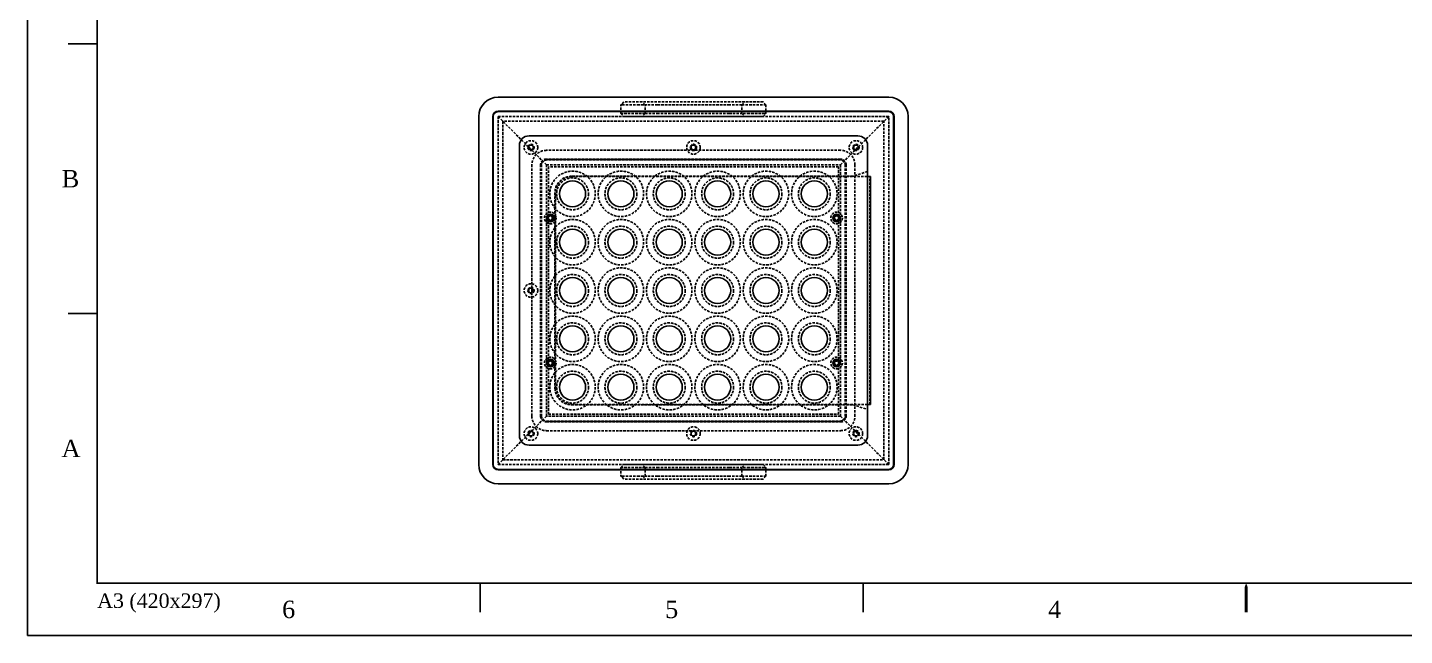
# Model space of a CAD drawing. Header units: millimetres. Extents: x 248 to 2768, y 230 to 2012.
# Drawn here: x 248 to 1672, y 230 to 859 of the extents above; entities that cross this region are included whole.
import ezdxf
from ezdxf.enums import TextEntityAlignment as Align

# ---------------------------------------------------------------- set-up
doc = ezdxf.new("R2010")
doc.units = ezdxf.units.MM
doc.header["$LTSCALE"] = 5
doc.linetypes.add('HIDDEN', pattern=[0.375, 0.25, -0.125])
for name, color, linetype in [('s1', 3, 'Continuous'), ('s3', 8, 'HIDDEN'), ('Template', 7, 'Continuous')]:
    doc.layers.add(name, color=color, linetype=linetype)
doc.styles.add('whg', font='Batang.ttf', dxfattribs={"width": 0.75, "oblique": 15})

# ---------------------------------------------------------------- blocks, each defined once
blk = doc.blocks.new('조립도')
at = {"layer": 'Defpoints', "color": 1}
blk.add_lwpolyline([(0, 0), (420, 0), (420, 297), (0, 297)], close=True, dxfattribs=at)
at = {"layer": 'Template', "color": 8}
for p, q in [((12, 102), (7, 102)), ((12, 55.5), (7, 55.5)), ((78, 9), (78, 4)), ((144, 9), (144, 4))]:
    blk.add_line(p, q, dxfattribs=at)
at = {"layer": 'Template', "color": 8, "const_width": 0.3}
blk.add_lwpolyline([(12, 9), (12, 288), (408, 288), (408, 9)], close=True, dxfattribs=at)
at = {"layer": 'Template', "color": 8, "ltscale": 0.5}
blk.add_lwpolyline([(210, 9, 0, 2, 0), (210, 6.5, 0.5, 0.5, 0), (210, 4, 0.5, 0.5, 0)], format="xyseb", dxfattribs=at)
at = {"layer": 'Template', "color": 8, "style": 'whg'}
for s, p in [('B', (7.4, 78.75)), ('A', (7.5, 32.25)), ('6', (45, 4.5)), ('5', (111, 4.5)), ('4', (177, 4.5))]:
    blk.add_text(s, height=3, dxfattribs=at).set_placement(p, align=Align.MIDDLE_CENTER)
blk.add_text('A3 (420x297)', height=2.5, dxfattribs=at).set_placement((12, 6), align=Align.MIDDLE_LEFT)

msp = doc.modelspace()

# ---------------------------------------------------------------- linework, layer by layer
at = {"layer": 's1'}
for p, q in [((1138.58606, 787.01132), (734.58606, 787.01132)), ((734.58606, 772.51132), (1138.58606, 772.51132)), ((1138.58606, 772.01132), (734.58606, 772.01132)), ((714.58606, 767.01132), (714.58606, 407.01132)), ((729.08606, 407.01132), (729.08606, 767.01132)), ((729.58606, 767.01132), (729.58606, 407.01132)), ((1143.58606, 407.01132), (1143.58606, 767.01132)), ((1144.08606, 767.01132), (1144.08606, 407.01132)), ((1158.58606, 407.01132), (1158.58606, 767.01132)), ((766.58606, 747.01132), (1106.58606, 747.01132)), ((756.58606, 437.01132), (756.58606, 737.01132)), ((1116.58606, 737.01132), (1116.58606, 437.01132)), ((1116.58606, 705.01132), (1119.73606, 705.01132)), ((1119.73606, 469.01132), (1119.73606, 705.01132)), ((769.58606, 589.25725), (769.58606, 584.76538)), ((1119.73606, 469.01132), (1116.58606, 469.01132)), ((1106.58606, 427.01132), (766.58606, 427.01132)), ((734.58606, 402.01132), (1138.58606, 402.01132)), ((1138.58606, 401.51132), (734.58606, 401.51132)), ((734.58606, 387.01132), (1138.58606, 387.01132))]:
    msp.add_line(p, q, dxfattribs=at)
for centre, radius in [((768.58606, 735.01132), 2.4585), ((936.58606, 735.01132), 2.4585), ((1104.58606, 735.01132), 2.4585), ((811.58606, 687.01132), 13.5), ((861.58606, 687.01132), 13.5), ((911.58606, 687.01132), 13.5), ((961.58606, 687.01132), 13.5), ((1011.58606, 687.01132), 13.5), ((1061.58606, 687.01132), 13.5), ((788.58606, 662.01132), 4), ((788.58606, 662.01132), 2.5), ((1084.58606, 662.01132), 4), ((1084.58606, 662.01132), 2.5), ((811.58606, 637.01132), 13.5), ((861.58606, 637.01132), 13.5), ((911.58606, 637.01132), 13.5), ((961.58606, 637.01132), 13.5), ((1011.58606, 637.01132), 13.5), ((1061.58606, 637.01132), 13.5), ((811.58606, 587.01132), 13.5), ((861.58606, 587.01132), 13.5), ((911.58606, 587.01132), 13.5), ((961.58606, 587.01132), 13.5), ((1011.58606, 587.01132), 13.5), ((1061.58606, 587.01132), 13.5), ((768.58606, 587.01132), 2.4585), ((811.58606, 537.01132), 13.5), ((861.58606, 537.01132), 13.5), ((911.58606, 537.01132), 13.5), ((961.58606, 537.01132), 13.5), ((1011.58606, 537.01132), 13.5), ((1061.58606, 537.01132), 13.5), ((788.58606, 512.01132), 4), ((788.58606, 512.01132), 2.5), ((1084.58606, 512.01132), 4), ((1084.58606, 512.01132), 2.5), ((811.58606, 487.01132), 13.5), ((861.58606, 487.01132), 13.5), ((911.58606, 487.01132), 13.5), ((961.58606, 487.01132), 13.5), ((1011.58606, 487.01132), 13.5), ((1061.58606, 487.01132), 13.5), ((768.58606, 439.01132), 2.4585), ((936.58606, 439.01132), 2.4585), ((1104.58606, 439.01132), 2.4585)]:
    msp.add_circle(centre, radius, dxfattribs=at)
for centre, radius, start, end in [((734.58606, 767.01132), 20, 90, 180), ((1138.58606, 767.01132), 20, 0, 90), ((734.58606, 767.01132), 5.5, 90, 180), ((734.58606, 767.01132), 5, 90, 180), ((1138.58606, 767.01132), 5.5, 0, 90), ((1138.58606, 767.01132), 5, 0, 90), ((766.58606, 737.01132), 10, 90, 180), ((1106.58606, 737.01132), 10, 0, 90), ((766.58606, 437.01132), 10, 180, 270), ((1106.58606, 437.01132), 10, 270, 0), ((734.58606, 407.01132), 20, 180, 270), ((734.58606, 407.01132), 5.5, 180, 270), ((734.58606, 407.01132), 5, 180, 270), ((1138.58606, 407.01132), 5, 270, 0), ((1138.58606, 407.01132), 5.5, 270, 0), ((1138.58606, 407.01132), 20, 270, 0)]:
    msp.add_arc(centre, radius, start, end, dxfattribs=at)
at = {"layer": 's3', "ltscale": 2.019159}
for p, q in [((864.58606, 782.01132), (861.58606, 779.01132)), ((861.58606, 779.01132), (862.9258, 779.01132)), ((861.58606, 770.01132), (861.58606, 779.01132)), ((862.9258, 770.01132), (861.58606, 770.01132)), ((861.58606, 770.01132), (864.58606, 767.01132)), ((862.9258, 779.01132), (878.90657, 779.01132)), ((878.90657, 770.01132), (862.9258, 770.01132)), ((1008.58606, 782.01132), (864.58606, 782.01132)), ((878.90657, 779.01132), (886.58606, 779.01132)), ((886.58606, 770.01132), (878.90657, 770.01132)), ((886.58606, 779.01132), (883.58606, 782.01132)), ((886.58606, 770.01132), (883.58606, 767.01132)), ((899.58606, 779.01132), (886.58606, 779.01132)), ((886.58606, 770.01132), (886.58606, 779.01132)), ((886.58606, 770.01132), (899.58606, 770.01132)), ((899.58606, 779.01132), (973.58606, 779.01132)), ((973.58606, 770.01132), (899.58606, 770.01132)), ((986.58606, 779.01132), (973.58606, 779.01132)), ((973.58606, 770.01132), (986.58606, 770.01132)), ((986.58606, 779.01132), (989.58606, 782.01132)), ((986.58606, 779.01132), (994.26555, 779.01132)), ((986.58606, 770.01132), (986.58606, 779.01132)), ((994.26555, 770.01132), (986.58606, 770.01132)), ((986.58606, 770.01132), (989.58606, 767.01132)), ((994.26555, 779.01132), (1010.24631, 779.01132)), ((1010.24631, 770.01132), (994.26555, 770.01132)), ((1011.58606, 779.01132), (1008.58606, 782.01132)), ((1008.58606, 767.01132), (1011.58606, 770.01132)), ((1010.24631, 779.01132), (1011.58606, 779.01132)), ((1011.58606, 770.01132), (1010.24631, 770.01132)), ((1011.58606, 779.01132), (1011.58606, 770.01132)), ((734.68508, 766.9123), (734.68508, 407.11034)), ((734.68508, 766.9123), (784.68508, 716.9123)), ((1138.48704, 766.9123), (734.68508, 766.9123)), ((739.58606, 762.01132), (739.58606, 412.01132)), ((1133.58606, 762.01132), (739.58606, 762.01132)), ((864.58606, 767.01132), (1008.58606, 767.01132)), ((1138.48704, 766.9123), (1088.48704, 716.9123)), ((1133.58606, 412.01132), (1133.58606, 762.01132)), ((1138.48704, 407.11034), (1138.48704, 766.9123)), ((1088.58606, 732.01132), (784.58606, 732.01132)), ((769.58606, 717.01132), (769.58606, 589.25725)), ((778.58606, 717.01132), (778.58606, 457.01132)), ((779.08606, 457.01132), (779.08606, 717.01132)), ((779.58606, 717.01132), (779.58606, 457.01132)), ((1088.58606, 723.01132), (784.58606, 723.01132)), ((784.58606, 722.51132), (1088.58606, 722.51132)), ((1088.58606, 722.01132), (784.58606, 722.01132)), ((784.58606, 457.01132), (784.58606, 717.01132)), ((784.58606, 717.01132), (1088.58606, 717.01132)), ((784.68508, 457.11034), (784.68508, 716.9123)), ((784.68508, 716.9123), (1088.48704, 716.9123)), ((786.58606, 715.01132), (786.58606, 459.01132)), ((1086.58606, 715.01132), (786.58606, 715.01132)), ((1086.58606, 459.01132), (1086.58606, 715.01132)), ((1088.48704, 716.9123), (1088.48704, 457.11034)), ((1088.58606, 717.01132), (1088.58606, 457.01132)), ((1093.58606, 457.01132), (1093.58606, 717.01132)), ((1094.08606, 717.01132), (1094.08606, 457.01132)), ((1094.58606, 457.01132), (1094.58606, 717.01132)), ((1103.58606, 457.01132), (1103.58606, 717.01132)), ((1101.58606, 705.16132), (810.43606, 705.16132)), ((810.93606, 705.01132), (1116.58606, 705.01132)), ((1116.58606, 710.16132), (1101.58606, 705.16132)), ((1118.93606, 469.01132), (1118.93606, 705.01132)), ((793.43606, 688.16132), (793.43606, 485.86132)), ((793.93606, 486.01132), (793.93606, 688.01132)), ((769.58606, 584.76538), (769.58606, 457.01132)), ((734.68508, 407.11034), (784.68508, 457.11034)), ((1088.58606, 457.01132), (784.58606, 457.01132)), ((1088.48704, 457.11034), (784.68508, 457.11034)), ((786.58606, 459.01132), (1086.58606, 459.01132)), ((810.43606, 468.86132), (1101.58606, 468.86132)), ((1116.58606, 469.01132), (810.93606, 469.01132)), ((1138.48704, 407.11034), (1088.48704, 457.11034)), ((1101.58606, 468.86132), (1116.58606, 463.86132)), ((784.58606, 452.01132), (1088.58606, 452.01132)), ((1088.58606, 451.51132), (784.58606, 451.51132)), ((784.58606, 451.01132), (1088.58606, 451.01132)), ((784.58606, 442.01132), (1088.58606, 442.01132)), ((734.68508, 407.11034), (1138.48704, 407.11034)), ((739.58606, 412.01132), (1133.58606, 412.01132)), ((861.58606, 404.01132), (864.58606, 407.01132)), ((862.9258, 404.01132), (861.58606, 404.01132)), ((861.58606, 404.01132), (861.58606, 395.01132)), ((878.90657, 404.01132), (862.9258, 404.01132)), ((864.58606, 407.01132), (1008.58606, 407.01132)), ((886.58606, 404.01132), (878.90657, 404.01132)), ((886.58606, 404.01132), (883.58606, 407.01132)), ((886.58606, 404.01132), (899.58606, 404.01132)), ((886.58606, 395.01132), (886.58606, 404.01132)), ((973.58606, 404.01132), (899.58606, 404.01132)), ((973.58606, 404.01132), (986.58606, 404.01132)), ((986.58606, 404.01132), (989.58606, 407.01132)), ((994.26555, 404.01132), (986.58606, 404.01132)), ((986.58606, 395.01132), (986.58606, 404.01132)), ((1010.24631, 404.01132), (994.26555, 404.01132)), ((1008.58606, 407.01132), (1011.58606, 404.01132)), ((1011.58606, 404.01132), (1010.24631, 404.01132)), ((1011.58606, 395.01132), (1011.58606, 404.01132)), ((861.58606, 395.01132), (862.9258, 395.01132)), ((864.58606, 392.01132), (861.58606, 395.01132)), ((862.9258, 395.01132), (878.90657, 395.01132)), ((1008.58606, 392.01132), (864.58606, 392.01132)), ((878.90657, 395.01132), (886.58606, 395.01132)), ((886.58606, 395.01132), (883.58606, 392.01132)), ((899.58606, 395.01132), (886.58606, 395.01132)), ((899.58606, 395.01132), (973.58606, 395.01132)), ((986.58606, 395.01132), (973.58606, 395.01132)), ((986.58606, 395.01132), (994.26555, 395.01132)), ((986.58606, 395.01132), (989.58606, 392.01132)), ((994.26555, 395.01132), (1010.24631, 395.01132)), ((1011.58606, 395.01132), (1008.58606, 392.01132)), ((1010.24631, 395.01132), (1011.58606, 395.01132))]:
    msp.add_line(p, q, dxfattribs=at)
for centre, radius in [((768.58606, 735.01132), 7), ((936.58606, 735.01132), 7), ((1104.58606, 735.01132), 7), ((768.58606, 735.01132), 3.25), ((936.58606, 735.01132), 3.25), ((1104.58606, 735.01132), 3.25), ((811.58606, 687.01132), 23.5), ((811.58606, 687.01132), 16.5), ((861.58606, 687.01132), 23.5), ((861.58606, 687.01132), 16.5), ((911.58606, 687.01132), 23.5), ((911.58606, 687.01132), 16.5), ((961.58606, 687.01132), 23.5), ((961.58606, 687.01132), 16.5), ((1011.58606, 687.01132), 23.5), ((1011.58606, 687.01132), 16.5), ((1061.58606, 687.01132), 23.5), ((1061.58606, 687.01132), 16.5), ((788.58606, 662.01132), 6), ((788.58606, 662.01132), 2.75), ((788.58606, 662.01132), 2.067), ((811.58606, 637.01132), 23.5), ((861.58606, 637.01132), 23.5), ((911.58606, 637.01132), 23.5), ((961.58606, 637.01132), 23.5), ((1011.58606, 637.01132), 23.5), ((1061.58606, 637.01132), 23.5), ((1084.58606, 662.01132), 6), ((1084.58606, 662.01132), 2.75), ((1084.58606, 662.01132), 2.067), ((811.58606, 637.01132), 16.5), ((861.58606, 637.01132), 16.5), ((911.58606, 637.01132), 16.5), ((961.58606, 637.01132), 16.5), ((1011.58606, 637.01132), 16.5), ((1061.58606, 637.01132), 16.5), ((811.58606, 587.01132), 23.5), ((811.58606, 587.01132), 16.5), ((861.58606, 587.01132), 23.5), ((861.58606, 587.01132), 16.5), ((911.58606, 587.01132), 23.5), ((911.58606, 587.01132), 16.5), ((961.58606, 587.01132), 23.5), ((961.58606, 587.01132), 16.5), ((1011.58606, 587.01132), 23.5), ((1011.58606, 587.01132), 16.5), ((1061.58606, 587.01132), 23.5), ((1061.58606, 587.01132), 16.5), ((768.58606, 587.01132), 7), ((768.58606, 587.01132), 3.25), ((811.58606, 537.01132), 23.5), ((861.58606, 537.01132), 23.5), ((911.58606, 537.01132), 23.5), ((961.58606, 537.01132), 23.5), ((1011.58606, 537.01132), 23.5), ((1061.58606, 537.01132), 23.5), ((811.58606, 537.01132), 16.5), ((861.58606, 537.01132), 16.5), ((911.58606, 537.01132), 16.5), ((961.58606, 537.01132), 16.5), ((1011.58606, 537.01132), 16.5), ((1061.58606, 537.01132), 16.5), ((788.58606, 512.01132), 6), ((788.58606, 512.01132), 2.75), ((788.58606, 512.01132), 2.067), ((1084.58606, 512.01132), 6), ((1084.58606, 512.01132), 2.75), ((1084.58606, 512.01132), 2.067), ((811.58606, 487.01132), 23.5), ((811.58606, 487.01132), 16.5), ((861.58606, 487.01132), 23.5), ((861.58606, 487.01132), 16.5), ((911.58606, 487.01132), 23.5), ((911.58606, 487.01132), 16.5), ((961.58606, 487.01132), 23.5), ((961.58606, 487.01132), 16.5), ((1011.58606, 487.01132), 23.5), ((1011.58606, 487.01132), 16.5), ((1061.58606, 487.01132), 23.5), ((1061.58606, 487.01132), 16.5), ((768.58606, 439.01132), 7), ((768.58606, 439.01132), 3.25), ((936.58606, 439.01132), 7), ((936.58606, 439.01132), 3.25), ((1104.58606, 439.01132), 7), ((1104.58606, 439.01132), 3.25)]:
    msp.add_circle(centre, radius, dxfattribs=at)
for centre, radius, start, end in [((784.58606, 717.01132), 15, 90, 180), ((1088.58606, 717.01132), 15, 0, 90), ((784.58606, 717.01132), 6, 90, 180), ((784.58606, 717.01132), 5.5, 90, 180), ((784.58606, 717.01132), 5, 90, 180), ((1088.58606, 717.01132), 6, 0, 90), ((1088.58606, 717.01132), 5.5, 0, 90), ((1088.58606, 717.01132), 5, 0, 90), ((810.43606, 688.16132), 17, 90, 180), ((810.93606, 688.01132), 17, 90, 180), ((810.43606, 485.86132), 17, 180, 270), ((810.93606, 486.01132), 17, 180, 270), ((784.58606, 457.01132), 15, 180, 270), ((784.58606, 457.01132), 6, 180, 270), ((784.58606, 457.01132), 5.5, 180, 270), ((784.58606, 457.01132), 5, 180, 270), ((1088.58606, 457.01132), 5, 270, 0), ((1088.58606, 457.01132), 6, 270, 0), ((1088.58606, 457.01132), 5.5, 270, 0), ((1088.58606, 457.01132), 15, 270, 0)]:
    msp.add_arc(centre, radius, start, end, dxfattribs=at)

# ---------------------------------------------------------------- block references
at = {"ltscale": 8, "xscale": 6, "yscale": 6, "zscale": 6}
msp.add_blockref('조립도', (248.07795, 230.15957), dxfattribs=at)

doc.saveas('drawing.dxf')
